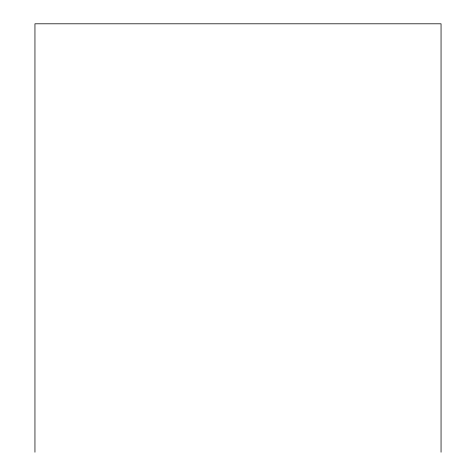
<?xml version="1.0" encoding="UTF-8"?>
<svg xmlns="http://www.w3.org/2000/svg" width="476" height="476" viewBox="0 0 476 476"><rect width="100%" height="100%" fill="white"/><g stroke="black" fill="none" stroke-linecap="round" stroke-linejoin="round"><path stroke-width="0.71" d="M441.05 452.2L441.05 23.8L34.95 23.8L34.95 452.2"/></g></svg>
